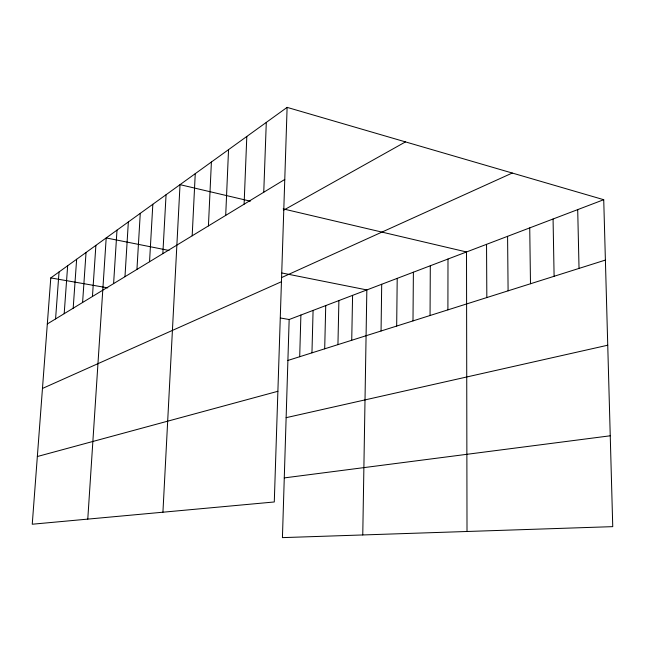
<?xml version="1.0" encoding="UTF-8"?>
<svg xmlns="http://www.w3.org/2000/svg" width="645" height="645" viewBox="0 0 645 645"><rect width="100%" height="100%" fill="white"/><g stroke="black" fill="none" stroke-linecap="round" stroke-linejoin="round"><path stroke-width="0.97" d="M447.904 309.866L447.993 259.024M430.054 315.51L430.304 265.764M412.994 320.904L413.389 272.206M396.675 326.064L397.207 278.366M381.058 330.998L381.703 284.268M362.764 534.947L366.844 289.928L281.954 272.996M351.727 340.278L352.589 295.362M337.94 344.632L338.899 300.57M324.693 348.824L325.733 305.585M311.954 352.847L313.083 310.406M299.699 356.725L300.892 315.042M603.728 199.708L289.162 319.517L282.429 537.624L612.75 526.643L603.728 199.708L287.114 107.376L50.786 277.914L32.25 524.224L274.286 501.971L287.114 107.376M263.749 192.242L266.288 122.405M244.1 204.199L246.809 136.458M225.702 215.398L228.548 149.64M208.424 225.911L211.399 162.016M192.178 235.796L195.25 173.666M162.927 512.211L180.028 184.655L250.341 201.176M162.838 253.654L166.063 194.734M149.543 261.741L152.833 204.28M136.942 269.408L140.271 213.342M124.977 276.697L128.347 221.953M113.601 283.623L116.995 230.136M87.776 519.12L106.191 237.941L169.03 250.47M92.445 296.49L95.887 245.374M82.592 302.489L86.043 252.477M73.183 308.213L76.642 259.258M64.186 313.688L67.652 265.748M55.575 318.928L59.042 271.964M47.319 323.951L284.767 179.455M283.421 210.278L405.479 141.9M281.663 277.543L512.259 173.037M42.465 388.451L281.446 281.712M287.896 360.45L605.397 260.072M37.346 456.523L277.882 391.289M286.13 417.678L607.743 345.212M284.276 477.905L610.243 435.794M50.786 277.914L107.788 287.864M280.39 317.985L289.162 319.517M283.163 208.891L466.512 251.969L467.012 531.488M577.702 209.625L579.033 268.409M553.071 219.01L554.103 276.286M529.73 227.895L530.488 283.752M507.583 236.328L508.099 290.831M486.54 244.342L486.83 297.555"/></g></svg>
